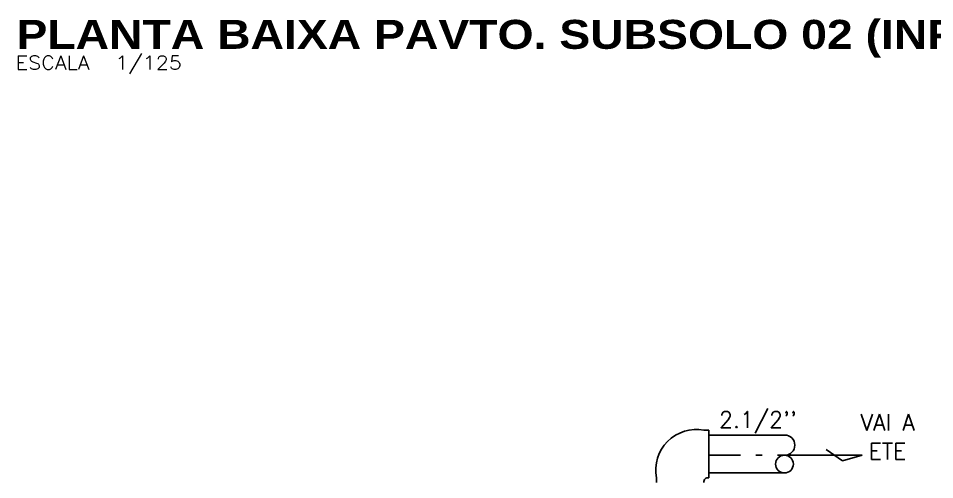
# Model space of a CAD drawing. Header units: inches. Extents: x 752 to 2304, y -3097 to -639.
# Drawn here: x 834.45 to 849.26, y -692.87 to -685.42 of the extents above; entities that cross this region are included whole.
import ezdxf

# ---------------------------------------------------------------- set-up
doc = ezdxf.new("R2010")
doc.units = ezdxf.units.IN
doc.header["$MEASUREMENT"] = 0
doc.linetypes.add('DASHDOT', pattern=[1, 0.5, -0.25, 0, -0.25])
for name, color, linetype in [('AP', 3, 'Continuous'), ('HI-GEN-INC', 1, 'Continuous'), ('PENA02', 3, 'Continuous'), ('TE-ARQ', 9, 'Continuous'), ('TEXTO-HIDRO', 100, 'Continuous')]:
    doc.layers.add(name, color=color, linetype=linetype)
doc.styles.add('140-125', font='ariblk.TTF', dxfattribs={"height": 0.4370000000000001})
doc.styles.add('TA', font='romans.shx', dxfattribs={"width": 1.125, "height": 8.75})
doc.styles.add('TEXTO-HIDRO', font='ROMANS.shx', dxfattribs={"width": 0.8, "height": 0.2})

msp = doc.modelspace()

# ---------------------------------------------------------------- linework, layer by layer
at = {"layer": 'AP', "color": 9, "linetype": 'DASHDOT'}
msp.add_line((845.6175450926526, -692.4719881471206), (846.8301173589334, -692.4719881471206), dxfattribs=at)
at = {"layer": 'PENA02', "linetype": 'Continuous'}
for p, q in [((845.529145106356, -692.069210251276), (845.6058222263562, -692.0692102512755)), ((845.6058222263562, -692.8359814512758), (845.6058222263562, -692.0692102512755)), ((845.6058222263562, -692.1458873712759), (846.8343338056723, -692.1458873712759)), ((846.8343338056723, -692.4719881471206), (848.0831842925052, -692.4719881471206)), ((847.7655859007834, -692.5645583294859), (847.5027517990563, -692.3786021258074)), ((848.0831842925052, -692.4719881471206), (847.7655859007834, -692.5645583294859)), ((845.6058222263562, -692.7593043312759), (846.8301173589334, -692.7593043312759)), ((844.7623739063563, -692.9126585712756), (844.7623739063563, -692.8359814512758))]:
    msp.add_line(p, q, dxfattribs=at)
for centre, radius, start, end in [((845.4043563587909, -692.7111927037108), 0.653998242163565, 79.00000000001383, 190.9999999999989), ((846.8343338056723, -692.308937759198), 0.1630503879222941, 270, 90), ((846.8301173589334, -692.6156462391982), 0.1436580920777175, 90, 270), ((846.8301173589334, -692.6156462391982), 0.1436580920777175, 270, 90), ((845.5933433515995, -692.9001796965192), 0.06539982421635678, 79.00000000001383, 190.9999999999989)]:
    msp.add_arc(centre, radius, start, end, dxfattribs=at)

# ---------------------------------------------------------------- texts
at = {"layer": 'HI-GEN-INC', "color": 100, "style": 'TA', "width": 1.125}
for s, p in [('1/125', (836.0190344633456, -686.2410609339603)), ('ESCALA', (834.41113151431, -686.2410609339603))]:
    msp.add_text(s, height=0.21875, dxfattribs=at).set_placement(p)
at = {"layer": 'TE-ARQ', "color": 9, "style": '140-125'}
msp.add_text('PLANTA BAIXA PAVTO. SUBSOLO 02 (INFERIOR)', height=0.4679144385026737, dxfattribs=at).set_placement((834.4227794857152, -685.908012977732))
at = {"layer": 'TEXTO-HIDRO', "style": 'TEXTO-HIDRO'}
for s, p in [("2.1/2''", (845.7737905532294, -692.0275962682313)), ('VAI A', (848.060350412981, -692.0719297579112)), ('ETE', (848.1914226345007, -692.5394891093506))]:
    msp.add_text(s, height=0.2620799999999999, dxfattribs=at).set_placement(p)

doc.saveas('drawing.dxf')
